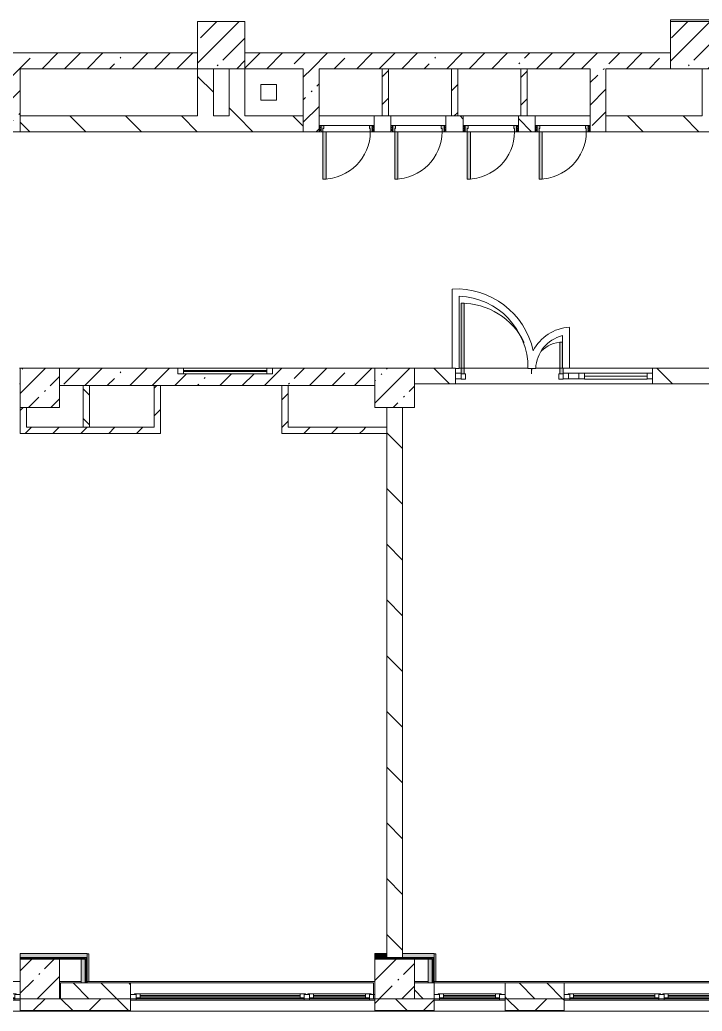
# Model space of a CAD drawing. Header units: millimetres. Extents: x 81632 to 272167, y -8553 to 29000.
# Drawn here: x 196866 to 205521, y -258 to 12320 of the extents above; entities that cross this region are included whole.
import ezdxf

# ---------------------------------------------------------------- set-up
doc = ezdxf.new("R2010")
doc.units = ezdxf.units.MM
for name, color, linetype, lineweight, true_color in [('A-DETL-GENF-4', 7, 'Continuous', 5, 0xaaaaaa), ('A-DOOR-5', 7, 'Continuous', 5, 0xe2e2e2), ('A-DOOR-6', 7, 'Continuous', 5, 0xaaaaaa), ('A-DOOR-FRAM-4', 7, 'Continuous', 5, 0xe2e2e2), ('A-DOOR-FRAM-6', 7, 'Continuous', 5, 0xaaaaaa), ('A-FLOR-1', 7, 'Continuous', 5, 0xaaaaaa), ('I-WALL-1', 7, 'Continuous', 5, 0xe7e7e7), ('I-WALL-2', 7, 'Continuous', 9, 0xe7e7e7), ('I-WALL-5', 7, 'Continuous', 5, 0x787878)]:
    doc.layers.add(name, color=color, linetype=linetype, lineweight=lineweight, true_color=true_color)
for name, color, linetype, lineweight in [('A-GLAZ-3', 7, 'Continuous', 5), ('A-GLAZ-CURT-2', 7, 'Continuous', 5), ('A-GLAZ-CWMG-2', 7, 'Continuous', 5), ('A-WALL', 7, 'Continuous', 9), ('A-WALL-2', 7, 'Continuous', 5), ('I-WALL-3', 7, 'Continuous', 5), ('S-COLS-1', 7, 'Continuous', 5)]:
    doc.layers.add(name, color=color, linetype=linetype, lineweight=lineweight)
pattern_1 = [(45, (144961.33, 0), (-176.7767, 176.7767), [])]
pattern_2 = [(135, (144961.33, 0), (-353.5534, -353.5534), [])]
pattern_3 = [(45, (144961.33, 0), (-285.1231, 285.1231), []), (45, (145246.45, 0), (-285.1231, 285.1231), [504.031, -100.806, 16.764, -84.042])]
pattern_4 = [(135, (144961.33, 0), (-176.7767, -176.7767), [])]
pattern_5 = [(45, (144961.3, 0), (-530.33, 530.33), []), (135, (144961.3, 0), (-530.33, -530.33), [])]

# ---------------------------------------------------------------- blocks, each defined once
blk = doc.blocks.new('BSC_Колонна _Прямоугольная - 500х500-V15-2_6_3_птичка')
at = {"layer": 'S-COLS-1'}
h = blk.add_hatch(dxfattribs=at)
h.set_pattern_fill('FP_50', color=256, style=0, pattern_type=2)
h.set_pattern_definition([(45, (-52160, -7650), (-285.123, 285.123), []), (45, (-51874.88, -7650), (-285.123, 285.123), [504.031, -100.806, 16.764, -84.042])])
h.paths.add_polyline_path([(-250, -250), (250, -250), (250, 250), (-250, 250)])
for p, q in [((250, 250), (-250, 250)), ((-250, 250), (-250, -250)), ((250, -250), (250, 250)), ((-250, -250), (250, -250))]:
    blk.add_line(p, q, dxfattribs=at)
blk = doc.blocks.new('BSC_Колонна _Прямоугольная - 500х500-V22-2_6_3_птичка')
at = {"layer": 'S-COLS-1'}
h = blk.add_hatch(dxfattribs=at)
h.set_pattern_fill('FP_57', color=256, style=0, pattern_type=2)
h.set_pattern_definition([(45, (-52160, -150), (-285.123, 285.123), []), (45, (-51874.88, -150), (-285.123, 285.123), [504.031, -100.806, 16.764, -84.042])])
h.paths.add_polyline_path([(-250, -250), (250, -250), (250, 250), (-250, 250)])
for p, q in [((250, 250), (-250, 250)), ((-250, 250), (-250, -250)), ((250, -250), (250, 250)), ((-250, -250), (250, -250))]:
    blk.add_line(p, q, dxfattribs=at)
blk = doc.blocks.new('BSC_Колонна _Прямоугольная - 600х600-23205375-2_6_3_птичка')
at = {"layer": 'S-COLS-1'}
h = blk.add_hatch(dxfattribs=at)
h.set_pattern_fill('FP_78', color=256, style=0, pattern_type=2)
h.set_pattern_definition([(45, (-54460, -12000), (-285.123, 285.123), []), (45, (-54174.88, -12000), (-285.123, 285.123), [504.031, -100.806, 16.764, -84.042])])
h.paths.add_polyline_path([(-300, -300), (300, -300), (300, 300), (-300, 300)])
for p, q in [((300, 300), (-300, 300)), ((-300, 300), (-300, -300)), ((300, -300), (300, 300)), ((-300, -300), (300, -300))]:
    blk.add_line(p, q, dxfattribs=at)
blk = doc.blocks.new('BSC_Колонна _Прямоугольная - 500х500-V45-2_6_3_птичка')
at = {"layer": 'S-COLS-1'}
h = blk.add_hatch(dxfattribs=at)
h.set_pattern_fill('FP_85', color=256, style=0, pattern_type=2)
h.set_pattern_definition([(45, (-56660, -150), (-285.123, 285.123), []), (45, (-56374.88, -150), (-285.123, 285.123), [504.031, -100.806, 16.764, -84.042])])
h.paths.add_polyline_path([(-250, -250), (250, -250), (250, 250), (-250, 250)])
for p, q in [((250, 250), (-250, 250)), ((-250, 250), (-250, -250)), ((250, -250), (250, 250)), ((-250, -250), (250, -250))]:
    blk.add_line(p, q, dxfattribs=at)
blk = doc.blocks.new('BSC_Колонна _Прямоугольная - 500х500-V46-2_6_3_птичка')
at = {"layer": 'S-COLS-1'}
h = blk.add_hatch(dxfattribs=at)
h.set_pattern_fill('FP_86', color=256, style=0, pattern_type=2)
h.set_pattern_definition([(45, (-56660, -7650), (-285.123, 285.123), []), (45, (-56374.88, -7650), (-285.123, 285.123), [504.031, -100.806, 16.764, -84.042])])
h.paths.add_polyline_path([(-250, -250), (250, -250), (250, 250), (-250, 250)])
for p, q in [((250, 250), (-250, 250)), ((-250, 250), (-250, -250)), ((250, -250), (250, 250)), ((-250, -250), (250, -250))]:
    blk.add_line(p, q, dxfattribs=at)
blk = doc.blocks.new('BSC_Колонна _Прямоугольная - 600х600-V51-2_6_3_птичка')
at = {"layer": 'S-COLS-1'}
h = blk.add_hatch(dxfattribs=at)
h.set_pattern_fill('FP_91', color=256, style=0, pattern_type=2)
h.set_pattern_definition([(45, (-60460, -12000), (-285.1231, 285.1231), []), (45, (-60174.88, -12000), (-285.1231, 285.1231), [504.031, -100.806, 16.764, -84.042])])
h.paths.add_polyline_path([(-300, -300), (300, -300), (300, 300), (-300, 300)])
for p, q in [((300, 300), (-300, 300)), ((-300, 300), (-300, -300)), ((300, -300), (300, 300)), ((-300, -300), (300, -300))]:
    blk.add_line(p, q, dxfattribs=at)
blk = doc.blocks.new('120_Окно_СКБ_1Ст - 120_Окно_СКБ_1Ст 900х2500_h_-20664874-2_6_3_птичка')
at = {"layer": 'A-GLAZ-3'}
for p, q in [((-450, -127), (-450, -57)), ((-450, -57), (-380, -57)), ((450, -57), (-450, -57)), ((-380, -57), (-380, -127)), ((380, -87), (-380, -87)), ((-380, -87), (-380, -127)), ((-330, -137), (-330, -87)), ((-330, -107), (330, -107)), ((330, -117), (-330, -117)), ((330, -137), (330, -87)), ((380, -127), (380, -57)), ((380, -57), (450, -57)), ((380, -127), (380, -87)), ((450, -57), (450, -127)), ((-380, -127), (-450, -127)), ((-450, -127), (-400, -127)), ((-380, -127), (-400, -127)), ((-400, -127), (-400, -137)), ((-400, -137), (400, -137)), ((400, -137), (-400, -137)), ((450, -127), (380, -127)), ((400, -127), (380, -127)), ((400, -127), (450, -127)), ((400, -137), (400, -127))]:
    blk.add_line(p, q, dxfattribs=at)
blk = doc.blocks.new('120_Окно_СКБ_2Ст - 120_Окно_СКБ_2Ст 2100х2500 _мал створка СЛЕВА_-22446485-2_6_3_птичка')
at = {"layer": 'A-GLAZ-3'}
for p, q in [((-1050, -127), (-1050, -57)), ((-1050, -57), (-980, -57)), ((1050, -57), (-1050, -57)), ((-980, -57), (-980, -127)), ((-220, -87), (-980, -87)), ((-980, -87), (-980, -127)), ((-930, -137), (-930, -87)), ((-930, -107), (-270, -107)), ((-270, -117), (-930, -117)), ((-270, -137), (-270, -87)), ((-220, -127), (-220, -57)), ((-220, -57), (-150, -57)), ((-220, -127), (-220, -87)), ((-150, -57), (-150, -127)), ((980, -87), (-150, -87)), ((-150, -87), (-150, -127)), ((-100, -137), (-100, -87)), ((-100, -107), (930, -107)), ((930, -117), (-100, -117)), ((930, -137), (930, -87)), ((980, -127), (980, -57)), ((980, -57), (1050, -57)), ((980, -127), (980, -87)), ((1050, -57), (1050, -127)), ((-980, -127), (-1050, -127)), ((-1050, -127), (-1000, -127)), ((-980, -127), (-1000, -127)), ((-1000, -127), (-1000, -137)), ((-1000, -137), (-200, -137)), ((-200, -137), (-1000, -137)), ((-150, -127), (-220, -127)), ((-200, -127), (-220, -127)), ((-200, -127), (-170, -127)), ((-200, -137), (-200, -127)), ((-150, -127), (-170, -127)), ((-170, -127), (-170, -137)), ((-170, -137), (1000, -137)), ((1000, -137), (-170, -137)), ((1050, -127), (980, -127)), ((1000, -127), (980, -127)), ((1000, -127), (1050, -127)), ((1000, -137), (1000, -127))]:
    blk.add_line(p, q, dxfattribs=at)
blk = doc.blocks.new('120_Окно_СКБ_2Ст - 120_Окно_СКБ_2Ст 3100х2500 _мал_ створка слева-2_-V54-2_6_3_птичка')
at = {"layer": 'A-GLAZ-3'}
for p, q in [((-1550, -127), (-1550, -57)), ((-1550, -57), (-1480, -57)), ((1550, -57), (-1550, -57)), ((-1480, -57), (-1480, -127)), ((-720, -87), (-1480, -87)), ((-1480, -87), (-1480, -127)), ((-1430, -137), (-1430, -87)), ((-1430, -107), (-770, -107)), ((-770, -117), (-1430, -117)), ((-770, -137), (-770, -87)), ((-720, -127), (-720, -57)), ((-720, -57), (-650, -57)), ((-720, -127), (-720, -87)), ((-650, -57), (-650, -127)), ((1480, -87), (-650, -87)), ((-650, -87), (-650, -127)), ((-600, -137), (-600, -87)), ((-600, -107), (1430, -107)), ((1430, -117), (-600, -117)), ((1430, -137), (1430, -87)), ((1480, -127), (1480, -57)), ((1480, -57), (1550, -57)), ((1480, -127), (1480, -87)), ((1550, -57), (1550, -127)), ((-1480, -127), (-1550, -127)), ((-1550, -127), (-1500, -127)), ((-1480, -127), (-1500, -127)), ((-1500, -127), (-1500, -137)), ((-1500, -137), (-700, -137)), ((-700, -137), (-1500, -137)), ((-650, -127), (-720, -127)), ((-700, -127), (-720, -127)), ((-700, -127), (-670, -127)), ((-700, -137), (-700, -127)), ((-650, -127), (-670, -127)), ((-670, -127), (-670, -137)), ((-670, -137), (1500, -137)), ((1500, -137), (-670, -137)), ((1550, -127), (1480, -127)), ((1500, -127), (1480, -127)), ((1500, -127), (1550, -127)), ((1500, -137), (1500, -127))]:
    blk.add_line(p, q, dxfattribs=at)
blk = doc.blocks.new('120_Окно_СКБ_2Ст - 120_Окно_СКБ_2Ст 3100х2500 _мал_ створка слева-2_-V55-2_6_3_птичка')
at = {"layer": 'A-GLAZ-3'}
for p, q in [((-1550, -127), (-1550, -57)), ((-1550, -57), (-1480, -57)), ((1550, -57), (-1550, -57)), ((-1480, -57), (-1480, -127)), ((-720, -87), (-1480, -87)), ((-1480, -87), (-1480, -127)), ((-1430, -137), (-1430, -87)), ((-1430, -107), (-770, -107)), ((-770, -117), (-1430, -117)), ((-770, -137), (-770, -87)), ((-720, -127), (-720, -57)), ((-720, -57), (-650, -57)), ((-720, -127), (-720, -87)), ((-650, -57), (-650, -127)), ((1480, -87), (-650, -87)), ((-650, -87), (-650, -127)), ((-600, -137), (-600, -87)), ((-600, -107), (1430, -107)), ((1430, -117), (-600, -117)), ((1430, -137), (1430, -87)), ((1480, -127), (1480, -57)), ((1480, -57), (1550, -57)), ((1480, -127), (1480, -87)), ((1550, -57), (1550, -127)), ((-1480, -127), (-1550, -127)), ((-1550, -127), (-1500, -127)), ((-1480, -127), (-1500, -127)), ((-1500, -127), (-1500, -137)), ((-1500, -137), (-700, -137)), ((-700, -137), (-1500, -137)), ((-650, -127), (-720, -127)), ((-700, -127), (-720, -127)), ((-700, -127), (-670, -127)), ((-700, -137), (-700, -127)), ((-650, -127), (-670, -127)), ((-670, -127), (-670, -137)), ((-670, -137), (1500, -137)), ((1500, -137), (-670, -137)), ((1550, -127), (1480, -127)), ((1500, -127), (1480, -127)), ((1500, -127), (1550, -127)), ((1500, -137), (1500, -127))]:
    blk.add_line(p, q, dxfattribs=at)
blk = doc.blocks.new('110_Дверь_СКБ_1Ст - д-18 700x2100h_Технический шкаф ЭОМ и СС-V104-2_6_3_птичка')
at = {"layer": 'A-DOOR-5'}
h = blk.add_hatch(color=256, dxfattribs=at)
h.paths.add_polyline_path([(337, 100), (312, 100), (312, 60), (302, 60), (302, 20), (337, 24)])
h.paths.add_polyline_path([(-313, 100), (-313, 20), (-278, 24), (-278, 60), (-288, 60), (-288, 100)])
at = {"layer": 'A-DOOR-6'}
h = blk.add_hatch(dxfattribs=at)
h.set_pattern_fill('FP_26', color=256, style=0, pattern_type=2)
h.set_pattern_definition([(135, (1951.41, 164.685), (-14.14214, -14.14214), []), (225, (1951.41, 164.685), (14.14214, -14.14214), [])])
h.paths.add_polyline_path([(362, 100), (337, 100), (337, 20), (362, 24)])
at = {"layer": 'A-DOOR-FRAM-4'}
blk.add_hatch(color=256, dxfattribs=at).paths.add_polyline_path([(272, 700), (272, 100), (312, 100), (312, 700)])
at = {"layer": 'A-DOOR-FRAM-6'}
h = blk.add_hatch(dxfattribs=at)
h.set_pattern_fill('FP_27', color=256, style=0, pattern_type=2)
h.set_pattern_definition([(45, (-171.384, 164.685), (-14.1421, 14.1421), []), (135, (-171.384, 164.685), (-14.1421, -14.1421), [])])
h.paths.add_polyline_path([(-313, 100), (-338, 100), (-338, 20), (-313, 24)])
at = {"layer": 'A-DOOR-6'}
for p, q in [((312, 700), (272, 700)), ((272, 700), (272, 100)), ((312, 100), (312, 700)), ((272, 100), (312, 100))]:
    blk.add_line(p, q, dxfattribs=at)
blk.add_arc((312, 100), 600, 90, 180, dxfattribs=at)
at = {"layer": 'A-DOOR-FRAM-6'}
for p, q in [((-313, 100), (-338, 100)), ((-338, 100), (-338, 20)), ((-338, 20), (-313, 20)), ((-288, 100), (-313, 100)), ((-313, 100), (-313, 20)), ((-313, 20), (-313, 100)), ((-313, 20), (-278, 20)), ((-288, 60), (-288, 100)), ((-288, 100), (272, 100)), ((-278, 60), (-288, 60)), ((-278, 20), (-278, 60)), ((302, 20), (-278, 20)), ((312, 60), (302, 60)), ((302, 60), (302, 20)), ((302, 20), (337, 20)), ((312, 100), (312, 60)), ((337, 100), (312, 100)), ((337, 20), (337, 100)), ((362, 100), (337, 100)), ((337, 100), (337, 20)), ((337, 20), (362, 20)), ((362, 20), (362, 100))]:
    blk.add_line(p, q, dxfattribs=at)
blk = doc.blocks.new('120_Окно_СКБ_1Ст - 120_Окно_СКБ_1Ст 400х1200 EI30-24228621-2_6_3_птичка')
at = {"layer": 'A-GLAZ-3'}
for p, q in [((-600, 40), (-600, 110)), ((-600, 110), (-530, 110)), ((600, 110), (-600, 110)), ((-530, 40), (-600, 40)), ((-600, 40), (600, 40)), ((-530, 110), (-530, 40)), ((530, 80), (-530, 80)), ((530, 70), (-530, 70)), ((530, 40), (530, 110)), ((530, 110), (600, 110)), ((600, 40), (530, 40)), ((600, 110), (600, 40))]:
    blk.add_line(p, q, dxfattribs=at)
blk = doc.blocks.new('Прямоугольный импост - 50 x 70 мм-31700031-2_6_3_птичка')
at = {"layer": 'A-GLAZ-CWMG-2'}
for p, q in [((-70, 35), (0, 35)), ((-70, -35), (-70, 35)), ((0, 35), (0, -35)), ((0, -35), (-70, -35))]:
    blk.add_line(p, q, dxfattribs=at)
blk = doc.blocks.new('Дверь_Витражная_остекление_ - ДВН_ДАО_Главный вход_1200 в свету-V166-2_6_3_птичка')
at = {"layer": 'A-DOOR-5'}
for points in [[(-647, 30), (-607, 35), (-607, 925), (-647, 925), (-647, 35)], [(647, 30), (647, 100), (639, 100), (639, 430), (607, 430), (607, 30), (639, 30)]]:
    blk.add_hatch(color=256, dxfattribs=at).paths.add_polyline_path(points)
at = {"layer": 'A-DETL-GENF-4'}
for p, q in [((-607, 925), (-647, 925)), ((-647, 925), (-647, 35)), ((-607, 30), (-607, 925)), ((639, 430), (607, 430)), ((607, 430), (607, 30)), ((-647, 30), (-607, 30)), ((-592, 30), (-647, 30)), ((-592, -40), (-592, 30)), ((592, -40), (592, 30)), ((592, 30), (647, 30)), ((607, 30), (647, 30)), ((647, 35), (647, 100)), ((-647, -40), (-592, -40)), ((647, -40), (592, -40))]:
    blk.add_line(p, q, dxfattribs=at)
at = {"layer": 'A-DOOR-6'}
for p, q in [((-647, 925), (-647, 35)), ((647, 100), (647, 35))]:
    blk.add_line(p, q, dxfattribs=at)
for centre, radius, start, end in [((-647, 30), 895, 26.2405, 90), ((647, 30), 400, 91.3229, 133.9937), ((-647, 30), 895, 360, 4.3606), ((647, 30), 400, 170.1518, 180)]:
    blk.add_arc(centre, radius, start, end, dxfattribs=at)
blk = doc.blocks.new('Системная панель - Стемалит - 40мм-32257327-2_6_3_птичка')
at = {"layer": 'A-GLAZ-CURT-2'}
for p, q in [((65, 35), (-65, 35)), ((-65, 35), (-65, -35)), ((65, -35), (65, 35)), ((-65, -35), (65, -35))]:
    blk.add_line(p, q, dxfattribs=at)
blk = doc.blocks.new('Прямоугольный импост - 50 x 70 мм-31687886-2_6_3_птичка')
at = {"layer": 'A-GLAZ-CWMG-2'}
for p, q in [((-35, 35), (35, 35)), ((-35, -35), (-35, 35)), ((35, 35), (35, -35)), ((35, -35), (-35, -35))]:
    blk.add_line(p, q, dxfattribs=at)
blk = doc.blocks.new('Прямоугольный импост - 50 x 70 мм-31701779-2_6_3_птичка')
at = {"layer": 'A-GLAZ-CWMG-2'}
for p, q in [((0, 35), (-70, 35)), ((-70, 35), (-70, -35)), ((0, -35), (0, 35)), ((-70, -35), (0, -35))]:
    blk.add_line(p, q, dxfattribs=at)
blk = doc.blocks.new('Системная панель - Стекло - 40мм-V167-2_6_3_птичка')
at = {"layer": 'A-GLAZ-CURT-2'}
for p, q in [((397.5, 0), (-397.5, 0)), ((-397.5, 0), (-397.5, -40)), ((397.5, -40), (397.5, 0)), ((-397.5, -40), (397.5, -40))]:
    blk.add_line(p, q, dxfattribs=at)
blk = doc.blocks.new('Прямоугольный импост - 50 x 70 мм-31702100-2_6_3_птичка')
at = {"layer": 'A-GLAZ-CWMG-2'}
for p, q in [((-35, 35), (35, 35)), ((-35, -35), (-35, 35)), ((35, 35), (35, -35)), ((35, -35), (-35, -35))]:
    blk.add_line(p, q, dxfattribs=at)
blk = doc.blocks.new('Прямоугольный импост - 50 x 70 мм-31720914-2_6_3_птичка')
at = {"layer": 'A-GLAZ-CWMG-2'}
blk.add_line((6460, 7920), (5665, 7920), dxfattribs=at)

msp = doc.modelspace()

# ---------------------------------------------------------------- hatches: boundary and pattern name
at = {"layer": 'A-WALL-2'}
h = msp.add_hatch(dxfattribs=at)
h.set_pattern_fill('FP_75', color=256, style=0, pattern_type=2)
h.set_pattern_definition(pattern_4)
h.paths.add_polyline_path([(197381.3, -100), (198271.3, -100), (198271.3, 100), (197381.3, 100)])
h = msp.add_hatch(dxfattribs=at)
h.set_pattern_fill('FP_75', color=256, style=0, pattern_type=2)
h.set_pattern_definition(pattern_4)
h.paths.add_polyline_path([(203021.3, -100), (203771.3, -100), (203771.3, 100), (203021.3, 100)])
h.paths.add_polyline_path([(202121.3, -100), (202121.3, 100), (201871.3, 100), (201871.3, -100)])
h = msp.add_hatch(dxfattribs=at)
h.set_pattern_fill('FP_65', color=256, style=0, pattern_type=2)
h.set_pattern_definition([(45, (144961.33, 0), (-353.5534, 353.5534), []), (135, (144961.33, 0), (-353.5534, -353.5534), [])])
h.paths.add_polyline_path([(217029.8, -250), (220661.3, -250), (220661.3, -100), (216521.3, -100), (216521.3, -250)])
h.paths.add_polyline_path([(214328.4, -250), (215621.3, -250), (215621.3, -100), (212021.3, -100), (212021.3, -250), (212527.5, -250)])
h.paths.add_polyline_path([(203771.3, -250), (203771.3, -100), (203021.3, -100), (203021.3, -250), (203522.8, -250)])
h.paths.add_polyline_path([(210726.5, -250), (211121.3, -250), (211121.3, -100), (210121.3, -100), (210121.3, -250)])
h.paths.add_polyline_path([(201871.3, -250), (202121.3, -250), (202121.3, -100), (201371.3, -100), (201371.3, -250), (201721.9, -250)])
h.paths.add_polyline_path([(206224.2, -250), (207021.3, -250), (207021.3, -100), (205871.3, -100), (205871.3, -250)])
h.paths.add_polyline_path([(198271.3, -250), (198271.3, -100), (196871.3, -100), (196871.3, -250), (198120.1, -250)])
h.paths.add_polyline_path([(187621.3, -250), (188997.7, -250), (188997.7, -100), (187621.3, -100)])
h.paths.add_polyline_path([(193771.3, -250), (193771.3, -100), (192371.3, -100), (192371.3, -250), (192717.3, -250)])
h.paths.add_polyline_path([(190271.3, -250), (190271.3, -100), (189897.7, -100), (189897.7, -250)])
h.paths.add_polyline_path([(184521.3, -250), (184521.3, -100), (182951.3, -100), (182951.3, -250), (184001.3, -250)])
h.paths.add_polyline_path([(180851.3, -250), (180851.3, -100), (179731.3, -100), (179731.3, -250), (180110.8, -250)])
h.paths.add_polyline_path([(174171.1, -250), (175871.3, -250), (175871.3, -100), (174171.1, -100)])
h.paths.add_polyline_path([(178309.9, -250), (178831.3, -250), (178831.3, -100), (177971.3, -100), (177971.3, -250)])
h.paths.add_polyline_path([(166571.3, -250), (167671.3, -250), (167671.3, -100), (166571.3, -100)])
h.paths.add_polyline_path([(162221.3, -250), (162221.3, -100), (161071.3, -100), (161071.3, -250), (162101.6, -250)])
h.paths.add_polyline_path([(171371.1, -250), (171371.1, -100), (169771.3, -100), (169771.3, -250), (171106.2, -250)])
h.paths.add_polyline_path([(163121.3, -250), (163771.3, -250), (163771.3, -100), (163121.3, -100), (163121.3, -151.3)])
h.paths.add_polyline_path([(153521.3, -250), (153521.3, -100), (149591.3, -100), (149591.3, -250), (153097, -250)])
h.paths.add_polyline_path([(148691.3, -250), (148691.3, -100), (144701.3, -100), (144701.3, -250), (148594.7, -250)])
h.paths.add_polyline_path([(156621.3, -250), (157971.3, -250), (157971.3, -100), (156621.3, -100)])
at = {"layer": 'I-WALL-1'}
for points in [[(197696.3, 100), (197696.3, 400), (197646.3, 400), (197646.3, 100)], [(201521.3, 425), (201521.3, 475), (201371.3, 475), (201371.3, 425)]]:
    msp.add_hatch(color=256, dxfattribs=at).paths.add_polyline_path(points)
at = {"layer": 'I-WALL-2'}
for points in [[(197721.3, 425), (197721.3, 475), (196871.3, 475), (196871.3, 425)], [(202121.3, 425), (202121.3, 475), (201721.3, 475), (201721.9, 425), (202108.8, 425)], [(202096.3, 100), (202096.3, 400), (202046.3, 400), (202046.3, 100)]]:
    msp.add_hatch(color=256, dxfattribs=at).paths.add_polyline_path(points)
at = {"layer": 'I-WALL-3'}
h = msp.add_hatch(dxfattribs=at)
h.set_pattern_fill('FP_73', color=256, style=0, pattern_type=2)
h.set_pattern_definition(pattern_3)
h.paths.add_polyline_path([(196671.3, 10900), (196871.3, 10900), (196871.3, 11900), (196671.3, 11900), (196671.3, 11100)])
h = msp.add_hatch(dxfattribs=at)
h.set_pattern_fill('FP_73', color=256, style=0, pattern_type=2)
h.set_pattern_definition(pattern_3)
h.paths.add_polyline_path([(199121.3, 11700), (199121.3, 11900), (196871.3, 11900), (196871.3, 11700), (198120.1, 11700)])
h = msp.add_hatch(dxfattribs=at)
h.set_pattern_fill('FP_73', color=256, style=0, pattern_type=2)
h.set_pattern_definition(pattern_3)
h.paths.add_polyline_path([(206921.3, 11700), (211121.3, 11700), (211121.3, 11900), (205721.3, 11900), (205721.3, 11700), (206321.3, 11700)])
h.paths.add_polyline_path([(199721.3, 11700), (205121.3, 11700), (205121.3, 11900), (199721.3, 11900)])
h = msp.add_hatch(dxfattribs=at)
h.set_pattern_fill('FP_76', color=256, style=0, pattern_type=2)
h.set_pattern_definition(pattern_2)
h.paths.add_polyline_path([(199321.3, 11100), (199321.3, 11700), (199121.3, 11700), (199121.3, 11100)])
h = msp.add_hatch(dxfattribs=at)
h.set_pattern_fill('FP_76', color=256, style=0, pattern_type=2)
h.set_pattern_definition(pattern_2)
h.paths.add_polyline_path([(199521.3, 11100), (199721.3, 11100), (199721.3, 11700), (199521.3, 11700), (199521.3, 11532)])
h = msp.add_hatch(dxfattribs=at)
h.set_pattern_fill('FP_73', color=256, style=0, pattern_type=2)
h.set_pattern_definition(pattern_3)
h.paths.add_polyline_path([(200461.3, 10900), (200661.3, 10900), (200661.3, 11700), (200461.3, 11700), (200461.3, 10975.7)])
h = msp.add_hatch(dxfattribs=at)
h.set_pattern_fill('FP_77', color=256, style=0, pattern_type=2)
h.set_pattern_definition(pattern_1)
h.paths.add_polyline_path([(201540.6, 11100), (201540.6, 11700), (201460.6, 11700), (201460.6, 11100)])
h = msp.add_hatch(dxfattribs=at)
h.set_pattern_fill('FP_77', color=256, style=0, pattern_type=2)
h.set_pattern_definition(pattern_1)
h.paths.add_polyline_path([(202420.6, 11100), (202420.6, 11700), (202340.6, 11700), (202340.6, 11100)])
h = msp.add_hatch(dxfattribs=at)
h.set_pattern_fill('FP_77', color=256, style=0, pattern_type=2)
h.set_pattern_definition(pattern_1)
h.paths.add_polyline_path([(203300.6, 11100), (203300.6, 11700), (203220.6, 11700), (203220.6, 11100)])
h = msp.add_hatch(dxfattribs=at)
h.set_pattern_fill('FP_73', color=256, style=0, pattern_type=2)
h.set_pattern_definition(pattern_3)
h.paths.add_polyline_path([(204101.3, 10900), (204301.3, 10900), (204301.3, 11700), (204101.3, 11700), (204101.3, 10980)])
h = msp.add_hatch(dxfattribs=at)
h.set_pattern_fill('FP_76', color=256, style=0, pattern_type=2)
h.set_pattern_definition(pattern_2)
h.paths.add_polyline_path([(206121.3, 10900), (206121.3, 11100), (204301.3, 11100), (204301.3, 10900), (205323.8, 10900)])
h.paths.add_polyline_path([(203191.3, 10900), (203401.3, 10900), (203401.3, 11100), (203191.3, 11100), (203191.3, 10975.7)])
h.paths.add_polyline_path([(202271.3, 10900), (202491.3, 10900), (202491.3, 11100), (202271.3, 11100), (202271.3, 10975.7)])
h.paths.add_polyline_path([(201571.3, 10900), (201571.3, 11100), (201361.3, 11100), (201361.3, 10900)])
h.paths.add_polyline_path([(200461.3, 10900), (200461.3, 11100), (196871.3, 11100), (196871.3, 10900), (199921, 10900)])
h.paths.add_polyline_path([(196671.3, 10900), (196671.3, 11100), (192222, 11100), (192222, 10900), (196319.1, 10900)])
h = msp.add_hatch(dxfattribs=at)
h.set_pattern_fill('FP_73', color=256, style=0, pattern_type=2)
h.set_pattern_definition(pattern_3)
h.paths.add_polyline_path([(201371.3, 7680), (201371.3, 7900), (200071.3, 7900), (200071.3, 7830), (198871.3, 7830), (198871.3, 7900), (197371.3, 7900), (197371.3, 7680), (200271.3, 7680)])
h = msp.add_hatch(dxfattribs=at)
h.set_pattern_fill('FP_76', color=256, style=0, pattern_type=2)
h.set_pattern_definition(pattern_2)
h.paths.add_polyline_path([(205323.8, 7700), (205871.3, 7700), (205871.3, 7900), (204892.3, 7900), (204892.3, 7700)])
h.paths.add_polyline_path([(202392.3, 7700), (202392.3, 7900), (201871.3, 7900), (201871.3, 7700)])
h = msp.add_hatch(dxfattribs=at)
h.set_pattern_fill('FP_77', color=256, style=0, pattern_type=2)
h.set_pattern_definition(pattern_1)
h.paths.add_polyline_path([(198651.3, 7070), (198651.3, 7680), (198571.3, 7680), (198571.3, 7070)])
h = msp.add_hatch(dxfattribs=at)
h.set_pattern_fill('FP_77', color=256, style=0, pattern_type=2)
h.set_pattern_definition(pattern_1)
h.paths.add_polyline_path([(200271.3, 7070), (200271.3, 7680), (200191.3, 7680), (200191.3, 7070)])
h = msp.add_hatch(dxfattribs=at)
h.set_pattern_fill('FP_77', color=256, style=0, pattern_type=2)
h.set_pattern_definition(pattern_1)
h.paths.add_polyline_path([(196951.3, 7150), (196951.3, 7400), (196871.3, 7400), (196871.3, 7150)])
h = msp.add_hatch(dxfattribs=at)
h.set_pattern_fill('FP_76', color=256, style=0, pattern_type=2)
h.set_pattern_definition(pattern_2)
h.paths.add_polyline_path([(201521.3, 425), (201721.3, 425), (201721.3, 7400), (201521.3, 7400), (201521.3, 475)])
h = msp.add_hatch(dxfattribs=at)
h.set_pattern_fill('FP_77', color=256, style=0, pattern_type=2)
h.set_pattern_definition(pattern_1)
h.paths.add_polyline_path([(198571.3, 7070), (198571.3, 7150), (196871.3, 7150), (196871.3, 7070), (198120.1, 7070)])
h = msp.add_hatch(dxfattribs=at)
h.set_pattern_fill('FP_77', color=256, style=0, pattern_type=2)
h.set_pattern_definition(pattern_1)
h.paths.add_polyline_path([(201219.8, 7070), (201219.8, 7150), (200271.3, 7150), (200271.3, 7070)])
h = msp.add_hatch(dxfattribs=at)
h.set_pattern_fill('FP_77', color=256, style=0, pattern_type=2)
h.set_pattern_definition(pattern_1)
h.paths.add_polyline_path([(201521.3, 7070), (201521.3, 7150), (201219.8, 7150), (201219.8, 7070)])
h = msp.add_hatch(dxfattribs=at)
h.set_pattern_fill('FP_159', color=256, style=0, pattern_type=2)
h.set_pattern_definition(pattern_5)
h.paths.add_polyline_path([(197708.8, 412.5), (197721.3, 412.5), (197721.3, 425), (196871.3, 425), (196871.3, 412.5)])
h = msp.add_hatch(dxfattribs=at)
h.set_pattern_fill('FP_159', color=256, style=0, pattern_type=2)
h.set_pattern_definition(pattern_5)
h.paths.add_polyline_path([(197696.3, 400), (197708.8, 405), (197708.8, 412.5), (196871.3, 412.5), (196871.3, 400), (197646.3, 400)])
h = msp.add_hatch(dxfattribs=at)
h.set_pattern_fill('FP_159', color=256, style=0, pattern_type=2)
h.set_pattern_definition(pattern_5)
h.paths.add_polyline_path([(197708.8, 100), (197708.8, 400), (197696.3, 400), (197696.3, 100)])
h = msp.add_hatch(dxfattribs=at)
h.set_pattern_fill('FP_159', color=256, style=0, pattern_type=2)
h.set_pattern_definition(pattern_5)
h.paths.add_polyline_path([(197708.8, 100), (197721.3, 100), (197721.3, 412.5), (197708.8, 412.5), (197708.8, 400)])
h = msp.add_hatch(dxfattribs=at)
h.set_pattern_fill('FP_159', color=256, style=0, pattern_type=2)
h.set_pattern_definition(pattern_5)
h.paths.add_polyline_path([(201721.3, 412.5), (201721.3, 425), (201371.3, 425), (201371.3, 412.5), (201521.3, 412.5)])
h = msp.add_hatch(dxfattribs=at)
h.set_pattern_fill('FP_159', color=256, style=0, pattern_type=2)
h.set_pattern_definition(pattern_5)
h.paths.add_polyline_path([(201371.3, 400), (201721.3, 405), (201721.3, 412.5), (201371.3, 412.5), (201371.3, 405)])
h = msp.add_hatch(dxfattribs=at)
h.set_pattern_fill('FP_159', color=256, style=0, pattern_type=2)
h.set_pattern_definition(pattern_5)
h.paths.add_polyline_path([(202108.8, 412.5), (202108.8, 425), (201521.3, 425), (201521.3, 412.5), (202096.3, 412.5)])
h = msp.add_hatch(dxfattribs=at)
h.set_pattern_fill('FP_159', color=256, style=0, pattern_type=2)
h.set_pattern_definition(pattern_5)
h.paths.add_polyline_path([(201871.3, 400), (202096.3, 405), (202096.3, 412.5), (201521.3, 412.5), (201521.3, 400), (201721.9, 400)])
h = msp.add_hatch(dxfattribs=at)
h.set_pattern_fill('FP_159', color=256, style=0, pattern_type=2)
h.set_pattern_definition(pattern_5)
h.paths.add_polyline_path([(202108.8, 100), (202108.8, 412.5), (202096.3, 412.5), (202096.3, 100)])
h = msp.add_hatch(dxfattribs=at)
h.set_pattern_fill('FP_159', color=256, style=0, pattern_type=2)
h.set_pattern_definition(pattern_5)
h.paths.add_polyline_path([(202108.8, 100), (202121.3, 100), (202121.3, 425), (202108.8, 425), (202108.8, 405)])
at = {"layer": 'I-WALL-5'}
h = msp.add_hatch(dxfattribs=at)
h.set_pattern_fill('FP_80', color=256, style=0, pattern_type=2)
h.set_pattern_definition([(135, (144961.33, 0), (-377.171, -377.171), [533.4, -88.9, 17.78, -88.9]), (135, (144961.33, 376.94), (-377.171, -377.171), []), (50, (144961.33, 0), (637.6445, -55.7866), [66.675, -733.425]), (355, (144961.3, 0), (-123.3494, 668.699), [53.34, -586.74]), (100.451, (145014.47, -4.65), (514.299, 612.908), [56.665, -623.315]), (46.184, (144961.3, 177.8), (948.776, -147.15), [100.012, -1100.137]), (96.636, (145040.4, 165.5), (830.909, 865.997), [84.998, -934.973]), (351.184, (144961.3, 177.8), (830.918, 865.988), [80.01, -880.11]), (21, (145050.23, 133.35), (530.6506, -357.9283), [66.675, -733.425]), (326, (145050.2, 133.35), (216.308, 644.6585), [53.34, -586.74]), (71.451, (145094.45, 103.5), (746.9596, 286.724), [56.665, -623.315]), (37.5, (144961.33, 0), (10.8105, 295.9426), [16.764, -562.864, 16.764, -578.866, -588.962]), (37.5, (144961.33, 0), (10.8105, 295.9426), [-1175.258, 16.764, -572.198]), (7.5, (144961.33, 0), (233.8692, 350.6318), [16.764, -322.834, 16.764, -549.529, -224.472]), (7.5, (144961.33, 0), (233.8692, 350.6318), [-905.891, 16.764, -207.708]), (327.5, (144763.08, 0), (474.5678, -20.0513), [16.764, -205.486, 16.764, -676.656, -920.115]), (327.5, (144763.08, 0), (474.5678, -20.0513), [-915.67, 16.764, -903.351]), (317.5, (144674.2, 0), (518.4522, 88.9934), [16.764, -272.161, 16.764, -443.738, -653.415]), (317.5, (144674.2, 0), (518.4522, 88.9934), [-749.427, 16.764, -636.651])])
h.paths.add_polyline_path([(197751.3, 7150), (197751.3, 7680), (197671.3, 7680), (197671.3, 7150)])

# ---------------------------------------------------------------- linework, layer by layer
at = {"layer": 'A-FLOR-1'}
for p, q in [((205121.3, 12300), (205121.3, 12320)), ((205121.3, 12320), (205721.3, 12320)), ((199921.3, 11500), (200121.3, 11500)), ((199921.3, 11300), (199921.3, 11500)), ((200121.3, 11500), (200121.3, 11300)), ((200121.3, 11300), (199921.3, 11300)), ((202349.4, 8904.6), (202349.4, 7900)), ((202439.4, 7897), (202439.4, 8815.2)), ((203748.3, 8314.2), (203748.3, 7900)), ((203838.3, 7900), (203838.3, 8418.4)), ((196861.3, 7900), (196871.3, 7900)), ((202392.3, 7897), (202439.4, 7897)), ((202439.4, 7900), (203311.7, 7900)), ((203311.9, 7897), (203409.9, 7897)), ((203410.2, 7900), (204892.3, 7900)), ((204892.3, 7900), (203838.3, 7900)), ((196871.3, 7700), (196861.3, 7700)), ((197721.3, 470), (197741.3, 470)), ((197741.3, 470), (197741.3, 120)), ((202121.3, 470), (202141.3, 470)), ((202141.3, 470), (202141.3, 120))]:
    msp.add_line(p, q, dxfattribs=at)
for centre, radius, start, end in [((202401.9, 7906), 1000, 12.44956, 93.01125), ((202401.9, 7906), 910, 359.43333, 87.64026), ((203863.3, 7875), 544, 92.63401, 153.04618), ((203863.3, 7875), 454, 104.67311, 177.22246)]:
    msp.add_arc(centre, radius, start, end, dxfattribs=at)
at = {"layer": 'A-WALL'}
for p, q in [((201540.6, 11700), (201460.6, 11700)), ((202420.6, 11700), (202340.6, 11700)), ((203300.6, 11700), (203220.6, 11700)), ((196871.3, 10900), (196871.3, 11100)), ((200461.3, 10900), (200461.3, 11100)), ((201460.6, 11100), (201540.6, 11100)), ((202340.6, 11100), (202420.6, 11100)), ((203220.6, 11100), (203300.6, 11100)), ((204301.3, 10900), (204301.3, 11100)), ((198651.3, 7680), (198571.3, 7680)), ((200271.3, 7680), (200191.3, 7680)), ((197671.3, 7150), (197751.3, 7150)), ((201521.3, 7070), (201521.3, 7150)), ((197721.3, 425), (196871.3, 425)), ((197708.8, 412.5), (196871.3, 412.5)), ((197696.3, 400), (197646.3, 400)), ((197696.3, 100), (197696.3, 400)), ((197708.8, 100), (197708.8, 412.5)), ((202121.3, 425), (201371.3, 425)), ((202108.8, 412.5), (201371.3, 412.5)), ((201521.3, 425), (201521.3, 475)), ((201721.3, 475), (201721.3, 425)), ((202046.3, 400), (202096.3, 400)), ((202096.3, 400), (202096.3, 100)), ((202108.8, 412.5), (202108.8, 100)), ((197381.3, -100), (198271.3, -100)), ((201871.3, -100), (202121.3, -100)), ((203021.3, -100), (203771.3, -100)), ((196871.3, -250), (198271.3, -250)), ((201371.3, -250), (202121.3, -250)), ((203021.3, -250), (203771.3, -250)), ((196871.3, -253), (198271.3, -253)), ((201371.3, -253), (202121.3, -253)), ((203021.3, -253), (203771.3, -253))]:
    msp.add_line(p, q, dxfattribs=at)
at = {"layer": 'A-WALL-2'}
for p, q in [((197381.3, 100), (197381.3, -100)), ((197381.3, 100), (201351.3, 100)), ((198271.3, -258), (198271.3, 100)), ((201351.3, -100), (201351.3, 100)), ((201871.3, 100), (205851.3, 100)), ((202121.3, -258), (202121.3, 100)), ((203021.3, 100), (203021.3, -258)), ((203771.3, -258), (203771.3, 100)), ((196871.3, -100), (196871.3, -258)), ((197371.3, -100), (197381.3, -100)), ((201371.3, -100), (201371.3, -258)), ((203021.3, -258), (169771.3, -258)), ((211121.3, -258), (203021.3, -258))]:
    msp.add_line(p, q, dxfattribs=at)
at = {"layer": 'I-WALL-3'}
for p, q in [((199121.3, 11900), (193721.3, 11900)), ((205121.3, 11900), (199721.3, 11900)), ((196871.3, 11100), (196871.3, 11700)), ((196871.3, 11700), (199121.3, 11700)), ((199121.3, 11700), (199121.3, 11100)), ((199321.3, 11100), (199321.3, 11700)), ((199521.3, 11700), (199521.3, 11100)), ((199721.3, 11100), (199721.3, 11700)), ((199721.3, 11700), (200461.3, 11700)), ((200461.3, 11700), (200461.3, 11100)), ((200661.3, 10980), (200661.3, 11700)), ((200661.3, 11700), (201460.6, 11700)), ((201460.6, 11700), (201460.6, 11100)), ((201540.6, 11100), (201540.6, 11700)), ((201540.6, 11700), (202340.6, 11700)), ((202340.6, 11700), (202340.6, 11100)), ((202420.6, 11100), (202420.6, 11700)), ((202420.6, 11700), (203220.6, 11700)), ((203220.6, 11700), (203220.6, 11100)), ((203300.6, 11100), (203300.6, 11700)), ((203300.6, 11700), (204101.3, 11700)), ((204101.3, 11700), (204101.3, 10980)), ((204301.3, 11100), (204301.3, 11700)), ((204301.3, 11700), (205121.3, 11700)), ((205521.3, 11700), (205521.3, 11100)), ((199121.3, 11100), (196871.3, 11100)), ((199521.3, 11100), (199321.3, 11100)), ((200461.3, 11100), (199721.3, 11100)), ((200661.3, 11100), (201460.6, 11100)), ((201361.3, 11100), (201361.3, 10980)), ((201540.6, 11100), (202340.6, 11100)), ((201571.3, 10980), (201571.3, 11100)), ((202271.3, 11100), (202271.3, 10980)), ((202420.6, 11100), (203220.6, 11100)), ((202491.3, 10980), (202491.3, 11100)), ((203191.3, 11100), (203191.3, 10980)), ((203300.6, 11100), (204101.3, 11100)), ((203401.3, 10980), (203401.3, 11100)), ((205521.3, 11100), (204301.3, 11100)), ((192222, 10900), (200661.3, 10900)), ((201361.3, 10900), (201571.3, 10900)), ((202271.3, 10900), (202491.3, 10900)), ((203191.3, 10900), (203401.3, 10900)), ((204101.3, 10900), (206321.3, 10900)), ((198871.3, 7900), (197371.3, 7900)), ((201371.3, 7900), (200071.3, 7900)), ((202392.3, 7900), (201871.3, 7900)), ((202392.3, 7700), (202392.3, 7900)), ((202439.4, 7900), (203311.7, 7900)), ((203410.2, 7900), (203748.3, 7900)), ((204892.3, 7900), (204892.3, 7700)), ((204892.3, 7900), (205871.3, 7900)), ((197371.3, 7680), (198571.3, 7680)), ((197671.3, 7680), (197671.3, 7150)), ((197751.3, 7150), (197751.3, 7680)), ((198571.3, 7680), (198571.3, 7150)), ((198651.3, 7070), (198651.3, 7680)), ((198651.3, 7680), (200191.3, 7680)), ((200191.3, 7680), (200191.3, 7070)), ((200271.3, 7150), (200271.3, 7680)), ((200271.3, 7680), (201371.3, 7680)), ((205871.3, 7700), (201871.3, 7700)), ((196871.3, 7400), (196871.3, 7070)), ((196951.3, 7150), (196951.3, 7400)), ((201521.3, 7400), (201521.3, 7150)), ((201721.3, 475), (201721.3, 7400)), ((196871.3, 7070), (198651.3, 7070)), ((197671.3, 7150), (196951.3, 7150)), ((198571.3, 7150), (197751.3, 7150)), ((200191.3, 7070), (201521.3, 7070)), ((201521.3, 7150), (200271.3, 7150)), ((201521.3, 7070), (201521.3, 475)), ((197721.3, 475), (196871.3, 475)), ((196871.3, 475), (196871.3, 400)), ((197371.3, 400), (197646.3, 400)), ((197646.3, 400), (197646.3, 100)), ((197721.3, 100), (197721.3, 475)), ((201521.3, 475), (201371.3, 475)), ((201371.3, 475), (201371.3, 400)), ((202121.3, 475), (201721.3, 475)), ((201871.3, 400), (202046.3, 400)), ((202046.3, 400), (202046.3, 100)), ((202121.3, 100), (202121.3, 475)), ((193085.4, 120), (196871.3, 120)), ((197371.3, 120), (197646.3, 120)), ((197720.5, 120), (201371.3, 120)), ((201871.3, 120), (202046.3, 120)), ((202120.5, 120), (205871.3, 120)), ((196871.3, -100), (193771.3, -100)), ((201371.3, -100), (198271.3, -100)), ((203021.3, -100), (202121.3, -100)), ((205871.3, -100), (203771.3, -100))]:
    msp.add_line(p, q, dxfattribs=at)

# ---------------------------------------------------------------- block references
at = {"layer": 'A-DOOR-6', "rotation": 180}
for p in [(201023.8, 11000), (201933.8, 11000), (202853.8, 11000), (203763.8, 11000)]:
    msp.add_blockref('110_Дверь_СКБ_1Ст - д-18 700x2100h_Технический шкаф ЭОМ и СС-V104-2_6_3_птичка', p, dxfattribs=at)
at = {"layer": 'A-DOOR-6'}
msp.add_blockref('Дверь_Витражная_остекление_ - ДВН_ДАО_Главный вход_1200 в свету-V166-2_6_3_птичка', (203109.8, 7800), dxfattribs=at)
at = {"layer": 'A-GLAZ-3'}
msp.add_blockref('120_Окно_СКБ_1Ст - 120_Окно_СКБ_1Ст 400х1200 EI30-24228621-2_6_3_птичка', (199471.3, 7790), dxfattribs=at)
at = {"layer": 'A-GLAZ-3', "rotation": 180}
for name, p in [('120_Окно_СКБ_2Ст - 120_Окно_СКБ_2Ст 3100х2500 _мал_ створка слева-2_-V54-2_6_3_птичка', (195321.3, -175)), ('120_Окно_СКБ_2Ст - 120_Окно_СКБ_2Ст 3100х2500 _мал_ створка слева-2_-V55-2_6_3_птичка', (199821.3, -175)), ('120_Окно_СКБ_1Ст - 120_Окно_СКБ_1Ст 900х2500_h_-20664874-2_6_3_птичка', (202571.3, -175)), ('120_Окно_СКБ_2Ст - 120_Окно_СКБ_2Ст 2100х2500 _мал створка СЛЕВА_-22446485-2_6_3_птичка', (204821.3, -175))]:
    msp.add_blockref(name, p, dxfattribs=at)
at = {"layer": 'A-GLAZ-CURT-2'}
for name, p in [('Системная панель - Стемалит - 40мм-32257327-2_6_3_птичка', (203892.3, 7800)), ('Системная панель - Стекло - 40мм-V167-2_6_3_птичка', (204424.8, 7800))]:
    msp.add_blockref(name, p, dxfattribs=at)
at = {"layer": 'A-GLAZ-CWMG-2', "rotation": 180}
msp.add_blockref('Прямоугольный импост - 50 x 70 мм-31701779-2_6_3_птичка', (202392.3, 7800), dxfattribs=at)
at = {"layer": 'A-GLAZ-CWMG-2', "extrusion": (0, 0, -1), "rotation": 180}
for name, p in [('Прямоугольный импост - 50 x 70 мм-31687886-2_6_3_птичка', (-203792.3, 7800)), ('Прямоугольный импост - 50 x 70 мм-31702100-2_6_3_птичка', (-203992.3, 7800)), ('Прямоугольный импост - 50 x 70 мм-31700031-2_6_3_птичка', (-204892.3, 7800))]:
    msp.add_blockref(name, p, dxfattribs=at)
at = {"layer": 'A-GLAZ-CWMG-2'}
msp.add_blockref('Прямоугольный импост - 50 x 70 мм-31720914-2_6_3_птичка', (198362.3, -85), dxfattribs=at)
at = {"layer": 'S-COLS-1'}
for name, p in [('BSC_Колонна _Прямоугольная - 600х600-23205375-2_6_3_птичка', (199421.3, 12000)), ('BSC_Колонна _Прямоугольная - 600х600-V51-2_6_3_птичка', (205421.3, 12000)), ('BSC_Колонна _Прямоугольная - 500х500-V15-2_6_3_птичка', (197121.3, 7650)), ('BSC_Колонна _Прямоугольная - 500х500-V46-2_6_3_птичка', (201621.3, 7650)), ('BSC_Колонна _Прямоугольная - 500х500-V22-2_6_3_птичка', (197121.3, 150)), ('BSC_Колонна _Прямоугольная - 500х500-V45-2_6_3_птичка', (201621.3, 150))]:
    msp.add_blockref(name, p, dxfattribs=at)

doc.saveas('drawing.dxf')
